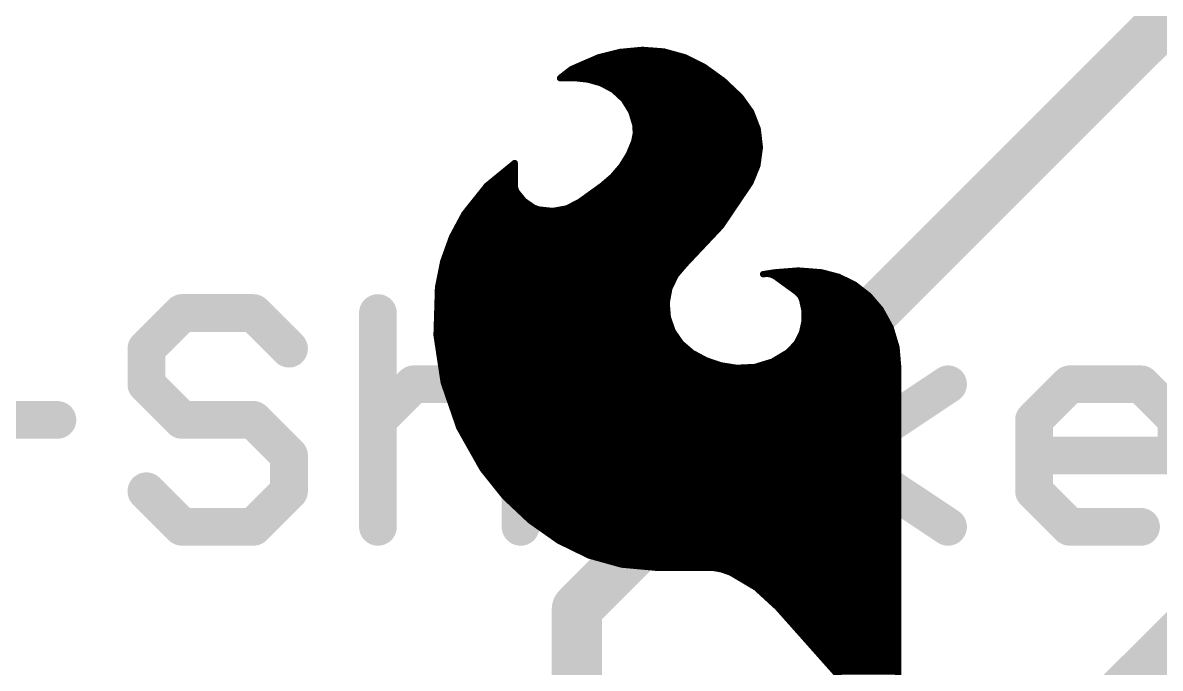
# Model space of a CAD drawing. Extents: x -98 to 45, y 0 to 29.
# Drawn here: x 25.574 to 30.169, y 18.682 to 21.291 of the extents above; entities that cross this region are included whole.
import ezdxf

# ---------------------------------------------------------------- set-up
doc = ezdxf.new("R2010")
doc.units = 0
for name, color, linetype in [('16', 132, 'CONTINUOUS'), ('21', 53, 'CONTINUOUS'), ('22', 53, 'CONTINUOUS')]:
    doc.layers.add(name, color=color, linetype=linetype)

msp = doc.modelspace()

# ---------------------------------------------------------------- linework, layer by layer
at = {"layer": '16', "const_width": 0.2032}
for points in [[(31.75, 22.86), (27.813, 18.923)], [(34.29, 22.86), (29.972, 18.542)], [(27.813, 18.923), (27.813, 12.319)]]:
    msp.add_lwpolyline(points, dxfattribs=at)
at = {"layer": '16', "const_width": 0.1016}
for points in [[(27.8638, 18.923, 1), (27.7622, 18.923)], [(27.7771, 18.9589, 1), (27.8489, 18.8871)]]:
    msp.add_lwpolyline(points, format="xyb", dxfattribs=at)
at = {"layer": '21', "const_width": 0.1524}
for points in [[(26.2175, 20.1175), (26.0734, 19.9735)], [(26.5056, 20.1175), (26.2175, 20.1175)], [(26.6497, 19.9735), (26.5056, 20.1175)], [(27.0089, 20.1175), (27.0089, 19.2532)], [(28.88, 19.2532), (28.88, 20.1175)], [(26.0734, 19.9735), (26.0734, 19.8294)], [(26.0734, 19.8294), (26.2175, 19.6854)], [(27.0089, 19.6854), (27.153, 19.8294)], [(27.153, 19.8294), (27.4411, 19.8294)], [(27.4411, 19.8294), (27.5852, 19.6854)], [(28.0885, 19.8294), (28.3766, 19.8294)], [(28.3766, 19.8294), (28.5207, 19.6854)], [(28.88, 19.5413), (29.3122, 19.8294)], [(29.6596, 19.6854), (29.8036, 19.8294)], [(29.8036, 19.8294), (30.0918, 19.8294)], [(30.0918, 19.8294), (30.2358, 19.6854)], [(25.1379, 19.6854), (25.7141, 19.6854)], [(26.2175, 19.6854), (26.5056, 19.6854)], [(26.5056, 19.6854), (26.6497, 19.5413)], [(27.5852, 19.6854), (27.5852, 19.2532)], [(28.5207, 19.6854), (28.5207, 19.2532)], [(29.6596, 19.3973), (29.6596, 19.6854)], [(30.2358, 19.6854), (30.2358, 19.5413)], [(26.6497, 19.5413), (26.6497, 19.3973)], [(27.9445, 19.3973), (28.0885, 19.5413)], [(28.0885, 19.5413), (28.5207, 19.5413)], [(29.3122, 19.2532), (28.88, 19.5413)], [(30.2358, 19.5413), (29.6596, 19.5413)], [(26.2175, 19.2532), (26.0734, 19.3973)], [(26.6497, 19.3973), (26.5056, 19.2532)], [(28.0885, 19.2532), (27.9445, 19.3973)], [(29.8036, 19.2532), (29.6596, 19.3973)], [(26.5056, 19.2532), (26.2175, 19.2532)], [(28.5207, 19.2532), (28.0885, 19.2532)], [(30.0918, 19.2532), (29.8036, 19.2532)]]:
    msp.add_lwpolyline(points, dxfattribs=at)
at = {"layer": '21', "const_width": 0.0762}
for points in [[(26.2175, 20.1556, 1), (26.2175, 20.0794)], [(26.2444, 20.0906, 1), (26.1905, 20.1445)], [(26.5325, 20.1445, 1), (26.4787, 20.0906)], [(26.5056, 20.0794, 1), (26.5056, 20.1556)], [(27.047, 20.1175, 1), (26.9708, 20.1175)], [(28.9181, 20.1175, 1), (28.8419, 20.1175)], [(26.1115, 19.9735, 1), (26.0353, 19.9735)], [(26.0465, 20.0004, 1), (26.1004, 19.9465)], [(26.6227, 19.9465, 1), (26.6766, 20.0004)], [(26.1004, 19.8564, 1), (26.0465, 19.8025)], [(27.153, 19.8675, 1), (27.153, 19.7913)], [(27.1799, 19.8025, 1), (27.1261, 19.8564)], [(27.4681, 19.8564, 1), (27.4142, 19.8025)], [(27.4411, 19.7913, 1), (27.4411, 19.8675)], [(28.0885, 19.8675, 1), (28.0885, 19.7913)], [(28.4036, 19.8564, 1), (28.3497, 19.8025)], [(28.3766, 19.7913, 1), (28.3766, 19.8675)], [(29.3333, 19.7977, 1), (29.291, 19.8611)], [(29.8036, 19.8675, 1), (29.8036, 19.7913)], [(29.8306, 19.8025, 1), (29.7767, 19.8564)], [(30.1187, 19.8564, 1), (30.0648, 19.8025)], [(30.0918, 19.7913, 1), (30.0918, 19.8675)], [(26.0353, 19.8294, 1), (26.1115, 19.8294)], [(25.7141, 19.6473, 1), (25.7141, 19.7235)], [(26.2175, 19.7235, 1), (26.2175, 19.6473)], [(26.5325, 19.7123, 1), (26.4787, 19.6584)], [(26.5056, 19.6473, 1), (26.5056, 19.7235)], [(27.6233, 19.6854, 1), (27.5471, 19.6854)], [(28.5588, 19.6854, 1), (28.4826, 19.6854)], [(29.6977, 19.6854, 1), (29.6215, 19.6854)], [(30.2739, 19.6854, 1), (30.1977, 19.6854)], [(26.1905, 19.6584, 1), (26.2444, 19.7123)], [(26.982, 19.7123, 1), (27.0359, 19.6584)], [(27.5582, 19.6584, 1), (27.6121, 19.7123)], [(28.4937, 19.6584, 1), (28.5476, 19.7123)], [(29.6326, 19.7123, 1), (29.6865, 19.6584)], [(26.6878, 19.5413, 1), (26.6116, 19.5413)], [(26.6227, 19.5144, 1), (26.6766, 19.5683)], [(28.0885, 19.5794, 1), (28.0885, 19.5032)], [(28.1155, 19.5144, 1), (28.0616, 19.5683)], [(28.5207, 19.5032, 1), (28.5207, 19.5794)], [(28.9011, 19.573, 1), (28.8589, 19.5096)], [(28.8589, 19.573, 1), (28.9011, 19.5096)], [(29.6596, 19.5794, 1), (29.6596, 19.5032)], [(30.1977, 19.5413, 1), (30.2739, 19.5413)], [(26.1004, 19.4242, 1), (26.0465, 19.3703)], [(26.6766, 19.3703, 1), (26.6227, 19.4242)], [(27.9714, 19.4242, 1), (27.9175, 19.3703)], [(27.9175, 19.4242, 1), (27.9714, 19.3703)], [(29.6865, 19.4242, 1), (29.6326, 19.3703)], [(26.6116, 19.3973, 1), (26.6878, 19.3973)], [(29.6215, 19.3973, 1), (29.6977, 19.3973)], [(26.2175, 19.2913, 1), (26.2175, 19.2151)], [(26.1905, 19.2263, 1), (26.2444, 19.2801)], [(26.4787, 19.2801, 1), (26.5325, 19.2263)], [(26.5056, 19.2151, 1), (26.5056, 19.2913)], [(28.0885, 19.2913, 1), (28.0885, 19.2151)], [(28.0616, 19.2263, 1), (28.1155, 19.2801)], [(28.5207, 19.2151, 1), (28.5207, 19.2913)], [(29.291, 19.2215, 1), (29.3333, 19.2849)], [(29.8036, 19.2913, 1), (29.8036, 19.2151)], [(29.7767, 19.2263, 1), (29.8306, 19.2801)], [(30.0918, 19.2151, 1), (30.0918, 19.2913)], [(26.9708, 19.2532, 1), (27.047, 19.2532)], [(27.5471, 19.2532, 1), (27.6233, 19.2532)], [(28.4826, 19.2532, 1), (28.5588, 19.2532)], [(28.8419, 19.2532, 1), (28.9181, 19.2532)]]:
    msp.add_lwpolyline(points, format="xyb", dxfattribs=at)
at = {"layer": '22', "const_width": 0.0254}
for points in [[(27.8994, 21.1506), (27.9871, 21.1726)], [(27.9871, 21.1726), (28.0772, 21.1811)], [(28.0772, 21.1811), (28.1641, 21.1745)], [(28.1641, 21.1745), (28.2481, 21.1513)], [(27.8409, 21.1252), (27.8765, 21.1404)], [(27.8587, 21.1328), (28.2853, 21.1328)], [(27.8765, 21.1404), (27.8994, 21.1506)], [(27.9298, 21.1582), (28.2231, 21.1582)], [(28.2481, 21.1513), (28.3261, 21.1125)], [(27.747, 21.0693), (27.7905, 21.1031)], [(27.7633, 21.082), (28.3684, 21.082)], [(27.7905, 21.1031), (27.8409, 21.1252)], [(27.8003, 21.1074), (28.3332, 21.1074)], [(28.3261, 21.1125), (28.4038, 21.0565)], [(27.8054, 21.0668), (27.7444, 21.0668)], [(27.7444, 21.0668), (27.7445, 21.0668)], [(27.7445, 21.0668), (27.747, 21.0693)], [(27.8583, 21.0609), (27.8054, 21.0668)], [(27.9095, 21.0464), (27.8583, 21.0609)], [(27.8734, 21.0566), (28.4036, 21.0566)], [(27.9603, 21.0194), (27.9095, 21.0464)], [(28.4038, 21.0565), (28.4734, 20.9906)], [(27.9381, 21.0312), (28.4305, 21.0312)], [(28.0023, 20.9802), (27.9603, 21.0194)], [(27.9748, 21.0058), (28.4573, 21.0058)], [(28.4734, 20.9906), (28.5165, 20.9302)], [(28.002, 20.9804), (28.4807, 20.9804)], [(28.0326, 20.9313), (28.0023, 20.9802)], [(28.0179, 20.955), (28.4988, 20.955)], [(28.0492, 20.8763), (28.0326, 20.9313)], [(28.0331, 20.9296), (28.5168, 20.9296)], [(28.0408, 20.9042), (28.5266, 20.9042)], [(28.5165, 20.9302), (28.5433, 20.861)], [(28.0484, 20.8788), (28.5364, 20.8788)], [(28.0506, 20.8429), (28.0492, 20.8763)], [(28.0502, 20.8534), (28.5442, 20.8534)], [(28.5433, 20.861), (28.5519, 20.7873)], [(28.0226, 20.7587), (28.0441, 20.8102)], [(28.0441, 20.8102), (28.0506, 20.8429)], [(28.0476, 20.828), (28.5471, 20.828)], [(27.9933, 20.7112), (28.0226, 20.7587)], [(28.0303, 20.7772), (28.5506, 20.7772)], [(28.0409, 20.8026), (28.5501, 20.8026)], [(28.5519, 20.7873), (28.542, 20.7138)], [(27.4489, 20.6318), (27.5615, 20.7239)], [(27.5615, 20.7239), (27.5615, 20.635)], [(28.0027, 20.7264), (28.5437, 20.7264)], [(28.0184, 20.7518), (28.5471, 20.7518)], [(28.542, 20.7138), (28.514, 20.6451)], [(27.5024, 20.6756), (27.5615, 20.6756)], [(27.5335, 20.701), (27.5615, 20.701)], [(27.9146, 20.6324), (27.957, 20.6688)], [(27.957, 20.6688), (27.9933, 20.7112)], [(27.9628, 20.6756), (28.5264, 20.6756)], [(27.9846, 20.701), (28.5367, 20.701)], [(27.3583, 20.5181), (27.4489, 20.6318)], [(27.4433, 20.6248), (27.5629, 20.6248)], [(27.4714, 20.6502), (27.5615, 20.6502)], [(27.5615, 20.635), (27.5635, 20.6205)], [(27.8232, 20.5664), (27.9146, 20.6324)], [(27.9041, 20.6248), (28.5003, 20.6248)], [(27.9353, 20.6502), (28.5161, 20.6502)], [(28.514, 20.6451), (28.3954, 20.4693)], [(27.4231, 20.5994), (27.5753, 20.5994)], [(27.5635, 20.6205), (27.5692, 20.607)], [(27.5692, 20.607), (27.5989, 20.5703)], [(27.8689, 20.5994), (28.4832, 20.5994)], [(27.3826, 20.5486), (27.6303, 20.5486)], [(27.4029, 20.574), (27.5959, 20.574)], [(27.5989, 20.5703), (27.6377, 20.5435)], [(27.6377, 20.5435), (27.6581, 20.5359)], [(27.6581, 20.5359), (27.7153, 20.5298)], [(27.7153, 20.5298), (27.7719, 20.5402)], [(27.7719, 20.5402), (27.8232, 20.5664)], [(27.7884, 20.5486), (28.4489, 20.5486)], [(27.8337, 20.574), (28.466, 20.574)], [(27.3082, 20.4247), (27.3583, 20.5181)], [(27.3474, 20.4978), (28.4146, 20.4978)], [(27.3624, 20.5232), (28.4318, 20.5232)], [(27.3201, 20.447), (28.3744, 20.447)], [(27.3338, 20.4724), (28.3975, 20.4724)], [(28.3954, 20.4693), (28.2499, 20.3149)], [(27.2724, 20.3249), (27.3082, 20.4247)], [(27.2979, 20.3962), (28.3265, 20.3962)], [(27.307, 20.4216), (28.3505, 20.4216)], [(27.2797, 20.3454), (28.2786, 20.3454)], [(27.2888, 20.3708), (28.3026, 20.3708)], [(27.2517, 20.2209), (27.2724, 20.3249)], [(27.2714, 20.32), (28.2547, 20.32)], [(28.2499, 20.3149), (28.2116, 20.27)], [(27.2613, 20.2692), (28.2112, 20.2692)], [(27.2663, 20.2946), (28.2326, 20.2946)], [(28.2116, 20.27), (28.1861, 20.2167)], [(28.5648, 20.2743), (28.6131, 20.2819)], [(28.5825, 20.276), (28.5648, 20.2743)], [(28.5999, 20.2725), (28.5825, 20.276)], [(28.6156, 20.2641), (28.5999, 20.2725)], [(28.6061, 20.2692), (28.8493, 20.2692)], [(28.6131, 20.2819), (28.7071, 20.2893)], [(28.6995, 20.2032), (28.6156, 20.2641)], [(28.7071, 20.2893), (28.8011, 20.2819)], [(28.8011, 20.2819), (28.871, 20.2635)], [(28.871, 20.2635), (28.9358, 20.2314)], [(27.2457, 20.0281), (27.2517, 20.2209)], [(27.2516, 20.2184), (28.187, 20.2184)], [(27.2563, 20.2438), (28.1991, 20.2438)], [(28.1861, 20.2167), (28.1754, 20.1586)], [(28.6436, 20.2438), (28.9108, 20.2438)], [(28.6786, 20.2184), (28.9525, 20.2184)], [(28.9358, 20.2314), (28.9928, 20.187)], [(27.25, 20.1676), (28.177, 20.1676)], [(27.2508, 20.193), (28.1818, 20.193)], [(28.7133, 20.1898), (28.6995, 20.2032)], [(28.71, 20.193), (28.9851, 20.193)], [(28.7223, 20.1727), (28.7133, 20.1898)], [(28.7322, 20.1282), (28.7223, 20.1727)], [(28.7234, 20.1676), (29.0094, 20.1676)], [(28.9928, 20.187), (29.0398, 20.132)], [(27.2484, 20.1168), (28.1786, 20.1168)], [(27.2492, 20.1422), (28.1766, 20.1422)], [(28.1754, 20.1586), (28.18, 20.0997)], [(28.7291, 20.1422), (29.0311, 20.1422)], [(28.7322, 20.0826), (28.7322, 20.1282)], [(28.7322, 20.1168), (29.0481, 20.1168)], [(29.0398, 20.132), (29.0799, 20.0588)], [(27.2476, 20.0914), (28.1829, 20.0914)], [(28.18, 20.0997), (28.1996, 20.044)], [(28.7223, 20.0381), (28.7322, 20.0826)], [(28.7322, 20.0914), (29.0621, 20.0914)], [(27.2745, 19.8374), (27.2457, 20.0281)], [(27.2461, 20.0406), (28.2019, 20.0406)], [(27.2469, 20.066), (28.1918, 20.066)], [(28.1996, 20.044), (28.233, 19.9953)], [(28.7001, 19.9947), (28.7223, 20.0381)], [(28.7229, 20.0406), (29.0854, 20.0406)], [(28.7285, 20.066), (29.076, 20.066)], [(29.0799, 20.0588), (29.1039, 19.9789)], [(27.2476, 20.0152), (28.2193, 20.0152)], [(27.2515, 19.9898), (28.2393, 19.9898)], [(28.233, 19.9953), (28.2778, 19.9568)], [(28.6664, 19.9593), (28.7001, 19.9947)], [(28.6954, 19.9898), (29.1007, 19.9898)], [(28.7106, 20.0152), (29.093, 20.0152)], [(29.1039, 19.9789), (29.1109, 19.8958)], [(27.2553, 19.9644), (28.2689, 19.9644)], [(27.2592, 19.939), (28.3108, 19.939)], [(28.2778, 19.9568), (28.3342, 19.9264)], [(28.603, 19.9211), (28.6664, 19.9593)], [(28.6327, 19.939), (29.1073, 19.939)], [(28.6713, 19.9644), (29.1052, 19.9644)], [(27.263, 19.9136), (28.3721, 19.9136)], [(27.2668, 19.8882), (29.1109, 19.8882)], [(28.3342, 19.9264), (28.3949, 19.9059)], [(28.3949, 19.9059), (28.4582, 19.8958)], [(28.4582, 19.8958), (28.5322, 19.8995)], [(28.5322, 19.8995), (28.603, 19.9211)], [(28.5785, 19.9136), (29.1094, 19.9136)], [(29.1109, 19.8958), (29.1109, 18.3794)], [(27.2707, 19.8628), (29.1109, 19.8628)], [(27.3373, 19.655), (27.2745, 19.8374)], [(27.2745, 19.8374), (29.1109, 19.8374)], [(27.2833, 19.812), (29.1109, 19.812)], [(27.292, 19.7866), (29.1109, 19.7866)], [(27.3008, 19.7612), (29.1109, 19.7612)], [(27.3095, 19.7358), (29.1109, 19.7358)], [(27.3182, 19.7104), (29.1109, 19.7104)], [(27.327, 19.685), (29.1109, 19.685)], [(27.3357, 19.6596), (29.1109, 19.6596)], [(27.432, 19.4869), (27.3373, 19.655)], [(27.349, 19.6342), (29.1109, 19.6342)], [(27.3633, 19.6088), (29.1109, 19.6088)], [(27.3776, 19.5834), (29.1109, 19.5834)], [(27.392, 19.558), (29.1109, 19.558)], [(27.4063, 19.5326), (29.1109, 19.5326)], [(27.4206, 19.5072), (29.1109, 19.5072)], [(27.5204, 19.3762), (27.432, 19.4869)], [(27.4361, 19.4818), (29.1109, 19.4818)], [(27.4564, 19.4564), (29.1109, 19.4564)], [(27.4767, 19.431), (29.1109, 19.431)], [(27.497, 19.4056), (29.1109, 19.4056)], [(27.5173, 19.3802), (29.1109, 19.3802)], [(27.6236, 19.279), (27.5204, 19.3762)], [(27.5432, 19.3548), (29.1109, 19.3548)], [(27.5701, 19.3294), (29.1109, 19.3294)], [(27.5971, 19.304), (29.1109, 19.304)], [(27.7393, 19.1973), (27.6236, 19.279)], [(27.6242, 19.2786), (29.1109, 19.2786)], [(27.6601, 19.2532), (29.1109, 19.2532)], [(27.6961, 19.2278), (29.1109, 19.2278)], [(27.7321, 19.2024), (29.1109, 19.2024)], [(27.8623, 19.1373), (27.7393, 19.1973)], [(27.7809, 19.177), (29.1109, 19.177)], [(27.833, 19.1516), (29.1109, 19.1516)], [(27.9942, 19.1005), (27.8623, 19.1373)], [(27.9021, 19.1262), (29.1109, 19.1262)], [(27.9931, 19.1008), (29.1109, 19.1008)], [(28.1305, 19.0881), (27.9942, 19.1005)], [(28.3591, 19.0881), (28.1305, 19.0881)], [(28.3981, 19.0813), (28.3591, 19.0881)], [(28.4353, 19.0678), (28.3981, 19.0813)], [(28.4143, 19.0754), (29.1109, 19.0754)], [(28.5365, 19.0076), (28.4353, 19.0678)], [(28.4652, 19.05), (29.1109, 19.05)], [(28.508, 19.0246), (29.1109, 19.0246)], [(28.6233, 18.9281), (28.5365, 19.0076)], [(28.5457, 18.9992), (29.1109, 18.9992)], [(28.5734, 18.9738), (29.1109, 18.9738)], [(28.6011, 18.9484), (29.1109, 18.9484)], [(29.1109, 18.3794), (28.6233, 18.9281)], [(28.6278, 18.923), (29.1109, 18.923)], [(28.6504, 18.8976), (29.1109, 18.8976)], [(28.673, 18.8722), (29.1109, 18.8722)], [(28.6956, 18.8468), (29.1109, 18.8468)], [(28.7181, 18.8214), (29.1109, 18.8214)], [(28.7407, 18.796), (29.1109, 18.796)], [(28.7633, 18.7706), (29.1109, 18.7706)], [(28.7858, 18.7452), (29.1109, 18.7452)], [(28.8084, 18.7198), (29.1109, 18.7198)], [(28.831, 18.6944), (29.1109, 18.6944)], [(28.8536, 18.669), (29.1109, 18.669)]]:
    msp.add_lwpolyline(points, dxfattribs=at)
at = {"layer": '22', "const_width": 0.0127}
for points in [[(27.9865, 21.1789, 1), (27.9878, 21.1662)], [(27.9887, 21.1664, 1), (27.9856, 21.1787)], [(28.0777, 21.1874, 1), (28.0767, 21.1748)], [(28.0778, 21.1748, 1), (28.0766, 21.1874)], [(28.1658, 21.1806, 1), (28.1624, 21.1684)], [(28.1636, 21.1681, 1), (28.1646, 21.1808)], [(27.8587, 21.1392, 1), (27.8587, 21.1264)], [(27.8739, 21.1462, 1), (27.8791, 21.1346)], [(27.879, 21.1346, 1), (27.874, 21.1462)], [(27.8979, 21.1568, 1), (27.9009, 21.1444)], [(27.902, 21.1448, 1), (27.8968, 21.1564)], [(27.9298, 21.1646, 1), (27.9298, 21.1518)], [(28.2231, 21.1518, 1), (28.2231, 21.1646)], [(28.2509, 21.157, 1), (28.2453, 21.1456)], [(28.2464, 21.1452, 1), (28.2498, 21.1574)], [(28.2853, 21.1264, 1), (28.2853, 21.1392)], [(27.7633, 21.0884, 1), (27.7633, 21.0756)], [(27.7879, 21.1089, 1), (27.793, 21.0973)], [(27.7944, 21.0981, 1), (27.7866, 21.1081)], [(27.8003, 21.1138, 1), (27.8003, 21.1011)], [(27.8384, 21.131, 1), (27.8434, 21.1194)], [(27.8434, 21.1194, 1), (27.8384, 21.131)], [(28.3298, 21.1177, 1), (28.3224, 21.1073)], [(28.3233, 21.1068, 1), (28.3289, 21.1182)], [(28.3332, 21.1011, 1), (28.3332, 21.1138)], [(28.3684, 21.0756, 1), (28.3684, 21.0884)], [(27.7444, 21.0732, 1), (27.7444, 21.0604)], [(27.7444, 21.0732, 1), (27.7444, 21.0604)], [(27.74, 21.0713, 1), (27.749, 21.0623)], [(27.7431, 21.0743, 1), (27.7509, 21.0643)], [(27.7515, 21.0648, 1), (27.7425, 21.0738)], [(27.7445, 21.0604, 1), (27.7445, 21.0732)], [(27.8061, 21.0731, 1), (27.8047, 21.0605)], [(27.8054, 21.0604, 1), (27.8054, 21.0732)], [(27.86, 21.067, 1), (27.8566, 21.0548)], [(27.8576, 21.0546, 1), (27.859, 21.0672)], [(27.8734, 21.063, 1), (27.8734, 21.0502)], [(27.9125, 21.052, 1), (27.9065, 21.0408)], [(27.9078, 21.0403, 1), (27.9112, 21.0525)], [(28.4082, 21.0611, 1), (28.3994, 21.0518)], [(28.4001, 21.0513, 1), (28.4075, 21.0616)], [(28.4036, 21.0502, 1), (28.4036, 21.063)], [(27.9381, 21.0376, 1), (27.9381, 21.0249)], [(27.9646, 21.0241, 1), (27.9559, 21.0148)], [(27.9573, 21.0138, 1), (27.9632, 21.025)], [(27.9748, 21.0122, 1), (27.9748, 20.9994)], [(28.4305, 21.0249, 1), (28.4305, 21.0376)], [(28.4573, 20.9994, 1), (28.4573, 21.0122)], [(28.4786, 20.9943, 1), (28.4682, 20.9869)], [(28.469, 20.986, 1), (28.4778, 20.9952)], [(28.002, 20.9868, 1), (28.002, 20.974)], [(28.0076, 20.9835, 1), (27.9969, 20.9768)], [(27.9979, 20.9755, 1), (28.0066, 20.9848)], [(28.0179, 20.9614, 1), (28.0179, 20.9487)], [(28.4807, 20.974, 1), (28.4807, 20.9868)], [(28.4988, 20.9487, 1), (28.4988, 20.9614)], [(28.0387, 20.9332, 1), (28.0265, 20.9295)], [(28.0331, 20.936, 1), (28.0331, 20.9232)], [(28.0272, 20.928, 1), (28.038, 20.9347)], [(28.0408, 20.9106, 1), (28.0408, 20.8978)], [(28.5225, 20.9325, 1), (28.5106, 20.9279)], [(28.5114, 20.9265, 1), (28.5217, 20.9339)], [(28.5168, 20.9232, 1), (28.5168, 20.936)], [(28.5266, 20.8978, 1), (28.5266, 20.9106)], [(28.0484, 20.8852, 1), (28.0484, 20.8725)], [(28.0555, 20.8766, 1), (28.0429, 20.876)], [(28.0431, 20.8745, 1), (28.0553, 20.8781)], [(28.0502, 20.8598, 1), (28.0502, 20.847)], [(28.5364, 20.8725, 1), (28.5364, 20.8852)], [(28.5496, 20.8618, 1), (28.537, 20.8603)], [(28.5373, 20.8587, 1), (28.5492, 20.8633)], [(28.5442, 20.847, 1), (28.5442, 20.8598)], [(28.0379, 20.8114, 1), (28.0503, 20.809)], [(28.05, 20.8078, 1), (28.0382, 20.8126)], [(28.0476, 20.8344, 1), (28.0476, 20.8216)], [(28.0443, 20.8427, 1), (28.057, 20.8432)], [(28.0568, 20.8417, 1), (28.0444, 20.8442)], [(28.5471, 20.8216, 1), (28.5471, 20.8344)], [(28.028, 20.7554, 1), (28.0172, 20.762)], [(28.0303, 20.7836, 1), (28.0303, 20.7708)], [(28.0409, 20.809, 1), (28.0409, 20.7963)], [(28.5582, 20.7865, 1), (28.5456, 20.7882)], [(28.5456, 20.7866, 1), (28.5582, 20.7881)], [(28.5501, 20.7963, 1), (28.5501, 20.809)], [(28.5506, 20.7708, 1), (28.5506, 20.7836)], [(27.5679, 20.7239, 1), (27.5552, 20.7239)], [(27.5655, 20.719, 1), (27.5575, 20.7288)], [(28.0027, 20.7328, 1), (28.0027, 20.7201)], [(28.0184, 20.7582, 1), (28.0184, 20.7454)], [(28.0168, 20.7611, 1), (28.0285, 20.7562)], [(28.5478, 20.7114, 1), (28.5361, 20.7162)], [(28.5437, 20.7201, 1), (28.5437, 20.7328)], [(28.5471, 20.7454, 1), (28.5471, 20.7582)], [(27.5024, 20.682, 1), (27.5024, 20.6692)], [(27.5335, 20.7074, 1), (27.5335, 20.6946)], [(27.5615, 20.6946, 1), (27.5615, 20.7074)], [(27.5615, 20.6692, 1), (27.5615, 20.682)], [(27.9611, 20.664, 1), (27.9528, 20.6736)], [(27.9628, 20.682, 1), (27.9628, 20.6692)], [(27.9846, 20.7074, 1), (27.9846, 20.6946)], [(27.9879, 20.7145, 1), (27.9987, 20.7079)], [(27.9981, 20.7071, 1), (27.9885, 20.7153)], [(28.5264, 20.6692, 1), (28.5264, 20.682)], [(28.5357, 20.7147, 1), (28.5483, 20.713)], [(28.5367, 20.6946, 1), (28.5367, 20.7074)], [(27.4433, 20.6312, 1), (27.4433, 20.6184)], [(27.4449, 20.6367, 1), (27.453, 20.6269)], [(27.4539, 20.6279, 1), (27.444, 20.6358)], [(27.4714, 20.6566, 1), (27.4714, 20.6439)], [(27.5678, 20.6359, 1), (27.5552, 20.6341)], [(27.5552, 20.635, 1), (27.5679, 20.635)], [(27.5615, 20.6439, 1), (27.5615, 20.6566)], [(27.5629, 20.6184, 1), (27.5629, 20.6312)], [(27.9041, 20.6312, 1), (27.9041, 20.6184)], [(27.9105, 20.6372, 1), (27.9187, 20.6276)], [(27.9183, 20.6273, 1), (27.9109, 20.6375)], [(27.9353, 20.6566, 1), (27.9353, 20.6439)], [(27.9521, 20.6729, 1), (27.9618, 20.6647)], [(28.5003, 20.6184, 1), (28.5003, 20.6312)], [(28.5081, 20.6475, 1), (28.5199, 20.6427)], [(28.5193, 20.6415, 1), (28.5087, 20.6487)], [(28.5161, 20.6439, 1), (28.5161, 20.6566)], [(27.4231, 20.6058, 1), (27.4231, 20.593)], [(27.5693, 20.623, 1), (27.5576, 20.618)], [(27.5572, 20.6196, 1), (27.5698, 20.6213)], [(27.5741, 20.611, 1), (27.5643, 20.603)], [(27.5634, 20.6045, 1), (27.575, 20.6095)], [(27.5753, 20.593, 1), (27.5753, 20.6058)], [(27.8689, 20.6058, 1), (27.8689, 20.593)], [(28.4832, 20.593, 1), (28.4832, 20.6058)], [(27.3826, 20.555, 1), (27.3826, 20.5422)], [(27.4029, 20.5804, 1), (27.4029, 20.5677)], [(27.6025, 20.5755, 1), (27.5953, 20.5651)], [(27.5939, 20.5663, 1), (27.6038, 20.5743)], [(27.5959, 20.5677, 1), (27.5959, 20.5804)], [(27.6303, 20.5422, 1), (27.6303, 20.555)], [(27.6399, 20.5495, 1), (27.6355, 20.5375)], [(27.6341, 20.5383, 1), (27.6413, 20.5487)], [(27.6588, 20.5422, 1), (27.6574, 20.5296)], [(27.6559, 20.5299, 1), (27.6603, 20.5419)], [(27.7142, 20.536, 1), (27.7165, 20.5235)], [(27.7147, 20.5234, 1), (27.716, 20.5361)], [(27.769, 20.5459, 1), (27.7748, 20.5346)], [(27.7731, 20.534, 1), (27.7708, 20.5465)], [(27.7884, 20.555, 1), (27.7884, 20.5422)], [(27.8195, 20.5715, 1), (27.8269, 20.5613)], [(27.8261, 20.5607, 1), (27.8203, 20.5721)], [(27.8337, 20.5804, 1), (27.8337, 20.5677)], [(28.4489, 20.5422, 1), (28.4489, 20.555)], [(28.466, 20.5677, 1), (28.466, 20.5804)], [(27.3474, 20.5042, 1), (27.3474, 20.4915)], [(27.3533, 20.5221, 1), (27.3633, 20.5141)], [(27.3639, 20.5151, 1), (27.3527, 20.5211)], [(27.3624, 20.5296, 1), (27.3624, 20.5168)], [(28.4146, 20.4915, 1), (28.4146, 20.5042)], [(28.4318, 20.5168, 1), (28.4318, 20.5296)], [(27.3201, 20.4534, 1), (27.3201, 20.4407)], [(27.3338, 20.4788, 1), (27.3338, 20.466)], [(28.3744, 20.4407, 1), (28.3744, 20.4534)], [(28.3901, 20.4728, 1), (28.4006, 20.4657)], [(28.4, 20.4649, 1), (28.3908, 20.4736)], [(28.3975, 20.466, 1), (28.3975, 20.4788)], [(27.2979, 20.4026, 1), (27.2979, 20.3898)], [(27.307, 20.428, 1), (27.307, 20.4153)], [(27.3026, 20.4277, 1), (27.3138, 20.4217)], [(27.3141, 20.4225, 1), (27.3022, 20.4268)], [(28.3265, 20.3898, 1), (28.3265, 20.4026)], [(28.3505, 20.4153, 1), (28.3505, 20.428)], [(27.2797, 20.3518, 1), (27.2797, 20.3391)], [(27.2888, 20.3772, 1), (27.2888, 20.3645)], [(28.2786, 20.3391, 1), (28.2786, 20.3518)], [(28.3026, 20.3645, 1), (28.3026, 20.3772)], [(27.2714, 20.3264, 1), (27.2714, 20.3136)], [(27.2664, 20.327, 1), (27.2783, 20.3227)], [(27.2786, 20.3236, 1), (27.2661, 20.3261)], [(28.2453, 20.3193, 1), (28.2545, 20.3105)], [(28.2547, 20.3108, 1), (28.2451, 20.319)], [(28.2547, 20.3136, 1), (28.2547, 20.3264)], [(27.2613, 20.2756, 1), (27.2613, 20.2629)], [(27.2663, 20.301, 1), (27.2663, 20.2883)], [(28.2067, 20.2741, 1), (28.2164, 20.2658)], [(28.2173, 20.2672, 1), (28.2058, 20.2727)], [(28.2112, 20.2629, 1), (28.2112, 20.2756)], [(28.2326, 20.2883, 1), (28.2326, 20.301)], [(28.5638, 20.2806, 1), (28.5658, 20.268)], [(28.5642, 20.2806, 1), (28.5654, 20.268)], [(28.5838, 20.2822, 1), (28.5812, 20.2698)], [(28.5831, 20.2697, 1), (28.5819, 20.2823)], [(28.6029, 20.2781, 1), (28.5969, 20.2669)], [(28.5987, 20.2663, 1), (28.6012, 20.2787)], [(28.6061, 20.2756, 1), (28.6061, 20.2629)], [(28.6126, 20.2882, 1), (28.6136, 20.2756)], [(28.6193, 20.2692, 1), (28.6119, 20.259)], [(28.6141, 20.2756, 1), (28.6121, 20.2882)], [(28.6126, 20.2585, 1), (28.6186, 20.2697)], [(28.7076, 20.2956, 1), (28.7066, 20.2829)], [(28.7076, 20.2829, 1), (28.7066, 20.2956)], [(28.8027, 20.288, 1), (28.7995, 20.2758)], [(28.8006, 20.2756, 1), (28.8016, 20.2882)], [(28.8493, 20.2629, 1), (28.8493, 20.2756)], [(28.8738, 20.2692, 1), (28.8682, 20.2578)], [(28.8694, 20.2573, 1), (28.8726, 20.2696)], [(27.2516, 20.2248, 1), (27.2516, 20.2121)], [(27.258, 20.2207, 1), (27.2454, 20.2211)], [(27.2455, 20.2221, 1), (27.2579, 20.2197)], [(27.2563, 20.2502, 1), (27.2563, 20.2374)], [(28.1804, 20.2194, 1), (28.1919, 20.2139)], [(28.1924, 20.2155, 1), (28.1799, 20.2178)], [(28.187, 20.2121, 1), (28.187, 20.2248)], [(28.1991, 20.2374, 1), (28.1991, 20.2502)], [(28.6436, 20.2502, 1), (28.6436, 20.2374)], [(28.6786, 20.2248, 1), (28.6786, 20.2121)], [(28.9108, 20.2374, 1), (28.9108, 20.2502)], [(28.9397, 20.2364, 1), (28.9319, 20.2264)], [(28.933, 20.2257, 1), (28.9386, 20.2371)], [(28.9525, 20.2121, 1), (28.9525, 20.2248)], [(27.25, 20.174, 1), (27.25, 20.1612)], [(27.2508, 20.1994, 1), (27.2508, 20.1867)], [(28.177, 20.1612, 1), (28.177, 20.174)], [(28.1818, 20.1867, 1), (28.1818, 20.1994)], [(28.7039, 20.2077, 1), (28.6951, 20.1987)], [(28.6958, 20.1981, 1), (28.7032, 20.2083)], [(28.71, 20.1994, 1), (28.71, 20.1867)], [(28.7189, 20.1927, 1), (28.7077, 20.1868)], [(28.7089, 20.1852, 1), (28.7177, 20.1943)], [(28.7285, 20.1741, 1), (28.7161, 20.1713)], [(28.7167, 20.1697, 1), (28.7279, 20.1757)], [(28.7234, 20.174, 1), (28.7234, 20.1612)], [(28.9851, 20.1867, 1), (28.9851, 20.1994)], [(28.9977, 20.1911, 1), (28.988, 20.1829)], [(28.9889, 20.182, 1), (28.9967, 20.192)], [(29.0094, 20.1612, 1), (29.0094, 20.174)], [(27.2484, 20.1232, 1), (27.2484, 20.1105)], [(27.2492, 20.1486, 1), (27.2492, 20.1359)], [(28.1817, 20.1591, 1), (28.169, 20.1581)], [(28.1691, 20.1597, 1), (28.1816, 20.1574)], [(28.1766, 20.1359, 1), (28.1766, 20.1486)], [(28.1786, 20.1105, 1), (28.1786, 20.1232)], [(28.7291, 20.1486, 1), (28.7291, 20.1359)], [(28.7386, 20.1282, 1), (28.7259, 20.1282)], [(28.7322, 20.1232, 1), (28.7322, 20.1105)], [(28.726, 20.1268, 1), (28.7384, 20.1296)], [(29.0311, 20.1359, 1), (29.0311, 20.1486)], [(29.0454, 20.1351, 1), (29.0342, 20.1289)], [(29.035, 20.1279, 1), (29.0446, 20.1361)], [(29.0481, 20.1105, 1), (29.0481, 20.1232)], [(27.2476, 20.0978, 1), (27.2476, 20.085)], [(28.1736, 20.0992, 1), (28.1863, 20.1002)], [(28.1859, 20.1018, 1), (28.174, 20.0976)], [(28.1829, 20.085, 1), (28.1829, 20.0978)], [(28.7322, 20.0978, 1), (28.7322, 20.085)], [(28.7259, 20.0826, 1), (28.7386, 20.0826)], [(28.7384, 20.0812, 1), (28.726, 20.084)], [(29.0621, 20.085, 1), (29.0621, 20.0978)], [(27.2519, 20.029, 1), (27.2394, 20.0271)], [(27.2461, 20.047, 1), (27.2461, 20.0343)], [(27.2469, 20.0724, 1), (27.2469, 20.0597)], [(28.1918, 20.0597, 1), (28.1918, 20.0724)], [(28.2048, 20.0476, 1), (28.1944, 20.0404)], [(28.1936, 20.0419, 1), (28.2056, 20.0461)], [(28.2019, 20.0343, 1), (28.2019, 20.047)], [(28.7161, 20.0395, 1), (28.7285, 20.0367)], [(28.7229, 20.047, 1), (28.7229, 20.0343)], [(28.728, 20.0352, 1), (28.7166, 20.041)], [(28.7285, 20.0724, 1), (28.7285, 20.0597)], [(29.086, 20.0607, 1), (29.0738, 20.057)], [(29.0743, 20.0558, 1), (29.0855, 20.0619)], [(29.076, 20.0597, 1), (29.076, 20.0724)], [(29.0854, 20.0343, 1), (29.0854, 20.047)], [(27.2393, 20.0283, 1), (27.252, 20.0279)], [(27.2476, 20.0216, 1), (27.2476, 20.0088)], [(27.2515, 19.9962, 1), (27.2515, 19.9835)], [(28.2193, 20.0088, 1), (28.2193, 20.0216)], [(28.2371, 20.0001, 1), (28.2288, 19.9904)], [(28.2277, 19.9917, 1), (28.2382, 19.9988)], [(28.2393, 19.9835, 1), (28.2393, 19.9962)], [(28.6954, 19.9962, 1), (28.6954, 19.9835)], [(28.6944, 19.9975, 1), (28.7057, 19.9918)], [(28.7047, 19.9903, 1), (28.6955, 19.999)], [(28.7106, 20.0216, 1), (28.7106, 20.0088)], [(29.093, 20.0088, 1), (29.093, 20.0216)], [(29.1103, 19.9795, 1), (29.0976, 19.9784)], [(29.1007, 19.9835, 1), (29.1007, 19.9962)], [(27.2553, 19.9708, 1), (27.2553, 19.9581)], [(27.2592, 19.9454, 1), (27.2592, 19.9326)], [(28.2689, 19.9581, 1), (28.2689, 19.9708)], [(28.2808, 19.9624, 1), (28.2748, 19.9512)], [(28.2737, 19.952, 1), (28.2819, 19.9616)], [(28.3108, 19.9326, 1), (28.3108, 19.9454)], [(28.6327, 19.9454, 1), (28.6327, 19.9326)], [(28.6618, 19.9637, 1), (28.671, 19.9549)], [(28.6697, 19.9539, 1), (28.6631, 19.9647)], [(28.6713, 19.9708, 1), (28.6713, 19.9581)], [(29.0979, 19.9771, 1), (29.11, 19.9808)], [(29.1052, 19.9581, 1), (29.1052, 19.9708)], [(29.1073, 19.9326, 1), (29.1073, 19.9454)], [(27.263, 19.92, 1), (27.263, 19.9073)], [(27.2668, 19.8946, 1), (27.2668, 19.8819)], [(28.3362, 19.9324, 1), (28.3322, 19.9204)], [(28.3312, 19.9208, 1), (28.3372, 19.932)], [(28.3721, 19.9073, 1), (28.3721, 19.92)], [(28.3959, 19.9121, 1), (28.3939, 19.8996)], [(28.3929, 19.8999, 1), (28.3969, 19.9119)], [(28.4579, 19.9021, 1), (28.4585, 19.8895)], [(28.4572, 19.8895, 1), (28.4592, 19.9021)], [(28.5303, 19.9055, 1), (28.534, 19.8934)], [(28.5325, 19.8931, 1), (28.5318, 19.9058)], [(28.5785, 19.92, 1), (28.5785, 19.9073)], [(28.5997, 19.9265, 1), (28.6063, 19.9156)], [(28.6048, 19.915, 1), (28.6011, 19.9272)], [(29.1173, 19.8958, 1), (29.1045, 19.8958)], [(29.1046, 19.8953, 1), (29.1172, 19.8963)], [(29.1094, 19.9073, 1), (29.1094, 19.92)], [(29.1109, 19.8819, 1), (29.1109, 19.8946)], [(27.2707, 19.8692, 1), (27.2707, 19.8564)], [(29.1109, 19.8564, 1), (29.1109, 19.8692)], [(27.2745, 19.8438, 1), (27.2745, 19.8311)], [(27.2805, 19.8394, 1), (27.2685, 19.8353)], [(27.2682, 19.8364, 1), (27.2808, 19.8383)], [(27.2833, 19.8184, 1), (27.2833, 19.8056)], [(29.1109, 19.8311, 1), (29.1109, 19.8438)], [(29.1109, 19.8056, 1), (29.1109, 19.8184)], [(27.292, 19.793, 1), (27.292, 19.7802)], [(27.3008, 19.7676, 1), (27.3008, 19.7549)], [(29.1109, 19.7802, 1), (29.1109, 19.793)], [(29.1109, 19.7549, 1), (29.1109, 19.7676)], [(27.3095, 19.7422, 1), (27.3095, 19.7294)], [(27.3182, 19.7168, 1), (27.3182, 19.704)], [(29.1109, 19.7294, 1), (29.1109, 19.7422)], [(29.1109, 19.704, 1), (29.1109, 19.7168)], [(27.327, 19.6914, 1), (27.327, 19.6787)], [(27.3357, 19.666, 1), (27.3357, 19.6532)], [(29.1109, 19.6787, 1), (29.1109, 19.6914)], [(29.1109, 19.6532, 1), (29.1109, 19.666)], [(27.3429, 19.6581, 1), (27.3318, 19.6519)], [(27.3313, 19.6529, 1), (27.3433, 19.657)], [(27.349, 19.6406, 1), (27.349, 19.6278)], [(29.1109, 19.6278, 1), (29.1109, 19.6406)], [(27.3633, 19.6152, 1), (27.3633, 19.6025)], [(27.3776, 19.5898, 1), (27.3776, 19.577)], [(29.1109, 19.6025, 1), (29.1109, 19.6152)], [(29.1109, 19.577, 1), (29.1109, 19.5898)], [(27.392, 19.5644, 1), (27.392, 19.5516)], [(27.4063, 19.539, 1), (27.4063, 19.5263)], [(29.1109, 19.5516, 1), (29.1109, 19.5644)], [(29.1109, 19.5263, 1), (29.1109, 19.539)], [(27.4206, 19.5136, 1), (27.4206, 19.5008)], [(27.437, 19.4909, 1), (27.427, 19.4829)], [(27.4265, 19.4838, 1), (27.4375, 19.49)], [(27.4361, 19.4882, 1), (27.4361, 19.4754)], [(29.1109, 19.5008, 1), (29.1109, 19.5136)], [(29.1109, 19.4754, 1), (29.1109, 19.4882)], [(27.4564, 19.4628, 1), (27.4564, 19.4501)], [(27.4767, 19.4374, 1), (27.4767, 19.4246)], [(29.1109, 19.4501, 1), (29.1109, 19.4628)], [(29.1109, 19.4246, 1), (29.1109, 19.4374)], [(27.497, 19.412, 1), (27.497, 19.3992)], [(27.5173, 19.3866, 1), (27.5173, 19.3739)], [(29.1109, 19.3992, 1), (29.1109, 19.412)], [(29.1109, 19.3739, 1), (29.1109, 19.3866)], [(27.5248, 19.3808, 1), (27.5161, 19.3716)], [(27.5155, 19.3722, 1), (27.5254, 19.3802)], [(27.5432, 19.3612, 1), (27.5432, 19.3484)], [(29.1109, 19.3484, 1), (29.1109, 19.3612)], [(27.5701, 19.3358, 1), (27.5701, 19.323)], [(27.5971, 19.3104, 1), (27.5971, 19.2977)], [(29.1109, 19.323, 1), (29.1109, 19.3358)], [(29.1109, 19.2977, 1), (29.1109, 19.3104)], [(27.6272, 19.2842, 1), (27.6199, 19.2738)], [(27.6242, 19.285, 1), (27.6242, 19.2722)], [(27.6192, 19.2744, 1), (27.6279, 19.2837)], [(27.6601, 19.2596, 1), (27.6601, 19.2468)], [(29.1109, 19.2722, 1), (29.1109, 19.285)], [(29.1109, 19.2468, 1), (29.1109, 19.2596)], [(27.6961, 19.2342, 1), (27.6961, 19.2215)], [(27.7321, 19.2088, 1), (27.7321, 19.196)], [(27.7421, 19.203, 1), (27.7365, 19.1916)], [(27.7356, 19.1921, 1), (27.743, 19.2025)], [(29.1109, 19.2215, 1), (29.1109, 19.2342)], [(29.1109, 19.196, 1), (29.1109, 19.2088)], [(27.7809, 19.1834, 1), (27.7809, 19.1706)], [(27.833, 19.158, 1), (27.833, 19.1453)], [(29.1109, 19.1706, 1), (29.1109, 19.1834)], [(29.1109, 19.1453, 1), (29.1109, 19.158)], [(27.864, 19.1434, 1), (27.8606, 19.1312)], [(27.8596, 19.1316, 1), (27.8651, 19.143)], [(27.9021, 19.1326, 1), (27.9021, 19.1198)], [(29.1109, 19.1198, 1), (29.1109, 19.1326)], [(27.9931, 19.1072, 1), (27.9931, 19.0944)], [(27.9948, 19.1068, 1), (27.9936, 19.0942)], [(27.9925, 19.0944, 1), (27.9959, 19.1066)], [(28.1305, 19.0945, 1), (28.1305, 19.0817)], [(28.1299, 19.0818, 1), (28.1311, 19.0944)], [(28.3602, 19.0944, 1), (28.358, 19.0818)], [(28.3591, 19.0817, 1), (28.3591, 19.0945)], [(28.4002, 19.0872, 1), (28.3959, 19.0753)], [(28.397, 19.075, 1), (28.3992, 19.0875)], [(28.4143, 19.0818, 1), (28.4143, 19.0691)], [(28.4385, 19.0733, 1), (28.4321, 19.0623)], [(28.4331, 19.0618, 1), (28.4375, 19.0738)], [(29.1109, 19.0944, 1), (29.1109, 19.1072)], [(29.1109, 19.0691, 1), (29.1109, 19.0818)], [(28.4652, 19.0564, 1), (28.4652, 19.0436)], [(28.508, 19.031, 1), (28.508, 19.0182)], [(29.1109, 19.0436, 1), (29.1109, 19.0564)], [(29.1109, 19.0182, 1), (29.1109, 19.031)], [(28.5408, 19.0123, 1), (28.5322, 19.0029)], [(28.5332, 19.0022, 1), (28.5397, 19.0131)], [(28.5457, 19.0056, 1), (28.5457, 18.9929)], [(28.5734, 18.9802, 1), (28.5734, 18.9674)], [(29.1109, 18.9929, 1), (29.1109, 19.0056)], [(29.1109, 18.9674, 1), (29.1109, 18.9802)], [(28.6011, 18.9548, 1), (28.6011, 18.942)], [(28.628, 18.9323, 1), (28.6186, 18.9239)], [(28.619, 18.9234, 1), (28.6276, 18.9328)], [(28.6278, 18.9294, 1), (28.6278, 18.9167)], [(29.1109, 18.942, 1), (29.1109, 18.9548)], [(29.1109, 18.9167, 1), (29.1109, 18.9294)], [(28.6504, 18.904, 1), (28.6504, 18.8912)], [(29.1109, 18.8912, 1), (29.1109, 18.904)], [(28.673, 18.8786, 1), (28.673, 18.8658)], [(28.6956, 18.8532, 1), (28.6956, 18.8405)], [(29.1109, 18.8658, 1), (29.1109, 18.8786)], [(29.1109, 18.8405, 1), (29.1109, 18.8532)], [(28.7181, 18.8278, 1), (28.7181, 18.815)], [(28.7407, 18.8024, 1), (28.7407, 18.7896)], [(29.1109, 18.815, 1), (29.1109, 18.8278)], [(29.1109, 18.7896, 1), (29.1109, 18.8024)], [(28.7633, 18.777, 1), (28.7633, 18.7643)], [(28.7858, 18.7516, 1), (28.7858, 18.7388)], [(29.1109, 18.7643, 1), (29.1109, 18.777)], [(29.1109, 18.7388, 1), (29.1109, 18.7516)], [(28.8084, 18.7262, 1), (28.8084, 18.7134)], [(28.831, 18.7008, 1), (28.831, 18.6881)], [(29.1109, 18.7134, 1), (29.1109, 18.7262)], [(29.1109, 18.6881, 1), (29.1109, 18.7008)], [(28.8536, 18.6754, 1), (28.8536, 18.6626)], [(29.1109, 18.6626, 1), (29.1109, 18.6754)]]:
    msp.add_lwpolyline(points, format="xyb", dxfattribs=at)

doc.saveas('drawing.dxf')
